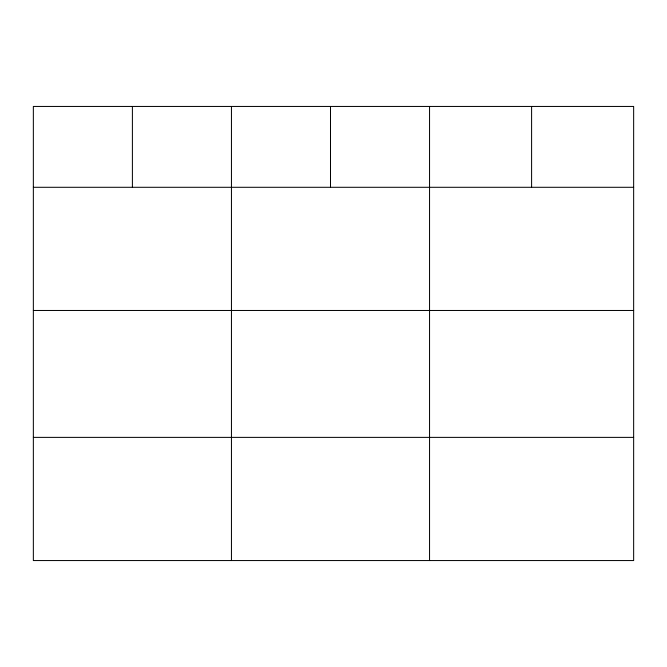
<?xml version="1.0" encoding="UTF-8"?>
<svg xmlns="http://www.w3.org/2000/svg" width="667" height="667" viewBox="0 0 667 667"><rect width="100%" height="100%" fill="white"/><g stroke="black" fill="none" stroke-linecap="round" stroke-linejoin="round"><path stroke-width="1" d="M633.65 187.294L633.65 560.555L33.35 560.555L33.35 106.445L633.65 106.445L633.65 187.294L33.35 187.294M33.35 310.472L633.65 310.472M33.35 437.377L633.65 437.377M531.599 106.445L531.599 187.294M429.548 106.445L429.548 560.555M330.498 106.445L330.498 187.294M231.449 106.445L231.449 560.555M132.4 106.445L132.4 187.294"/></g></svg>
